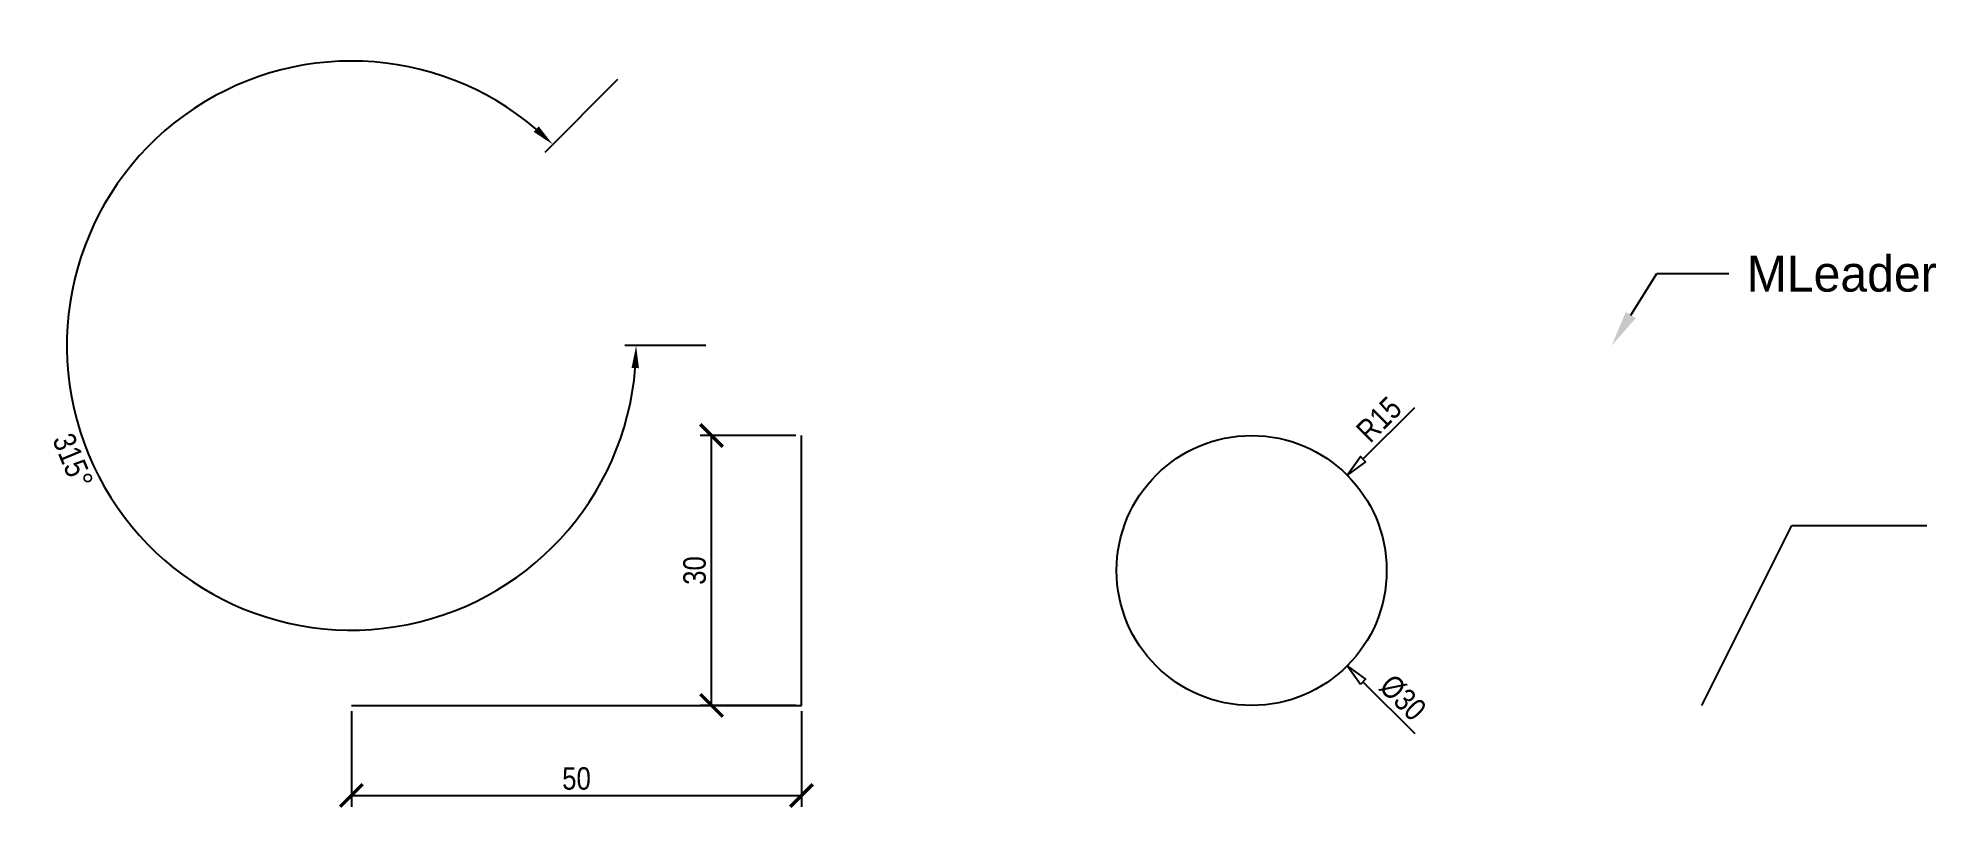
# Model space of a CAD drawing. Header units: millimetres. Extents: x -35 to 177, y -11 to 74.
import ezdxf
from ezdxf import colors
from ezdxf.entities.mleader import LeaderData, LeaderLine
from ezdxf.math import Vec2, Vec3

# ---------------------------------------------------------------- set-up
doc = ezdxf.new("R2010")
doc.units = ezdxf.units.MM
doc.layers.add('DIMS', color=2, linetype='Continuous')
doc.styles.add('OpenSansCondensed-Light', font='OpenSansCondensed-Light.ttf')
doc.dimstyles.new('EZ_CURVED', dxfattribs={"dimtxt": 0.25, "dimasz": 0.25, "dimexe": 0.375, "dimexo": 0.125, "dimgap": 0.1, "dimtad": 1, "dimlfac": 100, "dimzin": 12, "dimdsep": 46, "dimtxsty": 'OpenSansCondensed-Light', "dimcen": 2.5, "dimazin": 2, "dimtfac": 0.5, "dimtmove": 2, "dimatfit": 3, "dimarcsym": 2})
doc.dimstyles.new('EZ_RADIUS', dxfattribs={"dimtxt": 0.25, "dimasz": 0.25, "dimexe": 0.375, "dimexo": 0.125, "dimgap": 0.1, "dimtad": 1, "dimlfac": 100, "dimzin": 12, "dimdsep": 46, "dimtxsty": 'OpenSansCondensed-Light', "dimblk": 'CLOSEDBLANK', "dimcen": 0, "dimazin": 3, "dimtfac": 0.5, "dimtofl": 0, "dimtmove": 1, "dimatfit": 3})
doc.dimstyles.new('EZDXF', dxfattribs={"dimtxt": 0.25, "dimasz": 0.175, "dimexe": 0.375, "dimexo": 0.125, "dimgap": 0.1, "dimtad": 1, "dimlfac": 100, "dimzin": 12, "dimdsep": 46, "dimtxsty": 'OpenSansCondensed-Light', "dimblk": 'ARCHTICK', "dimcen": 2.5, "dimazin": 3, "dimtfac": 0.5, "dimtmove": 2, "dimatfit": 3})

# ---------------------------------------------------------------- blocks, each defined once
blk = doc.blocks.new('_ARCHTICK')
at = {"color": 0, "linetype": 'BYBLOCK', "const_width": 0.15}
blk.add_lwpolyline([(-0.5, -0.5), (0.5, 0.5)], dxfattribs=at)
blk = doc.blocks.new('_CLOSEDBLANK')
at = {"color": 0, "linetype": 'BYBLOCK'}
blk.add_lwpolyline([(-1, 0.164), (0, 0), (-1, -0.164)], close=True, dxfattribs=at)
blk = doc.blocks.new('*D3')
blk.add_line((112.37, 27.37), (118.12, 33.12))
at = {"layer": 'Defpoints'}
for p in [(110.61, 25.61), (100, 15)]:
    blk.add_point(p, dxfattribs=at)
at = {"xscale": 2.5, "yscale": 2.5, "rotation": 225}
blk.add_blockref('_CLOSEDBLANK', (110.61, 25.61), dxfattribs=at)
at = {"insert": (114.14, 31.79), "char_height": 2.5, "attachment_point": 5, "rotation": 45, "style": 'OpenSansCondensed-Light'}
blk.add_mtext('R15', dxfattribs=at)
blk = doc.blocks.new('*D4')
blk.add_line((112.37, 2.63), (118.12, -3.12))
at = {"layer": 'Defpoints'}
for p in [(100, 15), (110.61, 4.39)]:
    blk.add_point(p, dxfattribs=at)
at = {"xscale": 2.5, "yscale": 2.5, "rotation": 135}
blk.add_blockref('_CLOSEDBLANK', (110.61, 4.39), dxfattribs=at)
at = {"insert": (116.79, 0.86), "char_height": 2.5, "attachment_point": 5, "rotation": 315, "style": 'OpenSansCondensed-Light'}
blk.add_mtext('%%c30', dxfattribs=at)

msp = doc.modelspace()

# ---------------------------------------------------------------- linework, layer by layer
for p, q in [((50, 0), (50, 30)), ((0, 0), (50, 0))]:
    msp.add_line(p, q)
msp.add_circle((100, 15), 15)

# ---------------------------------------------------------------- dimensions: what is measured, and where the dimension line sits
msp.add_angular_dim_2l(base=(30, 50), line1=((0, 40), (40, 40)), line2=((0, 40), (30, 70)), dimstyle='EZ_CURVED', override={"dimtxt": 2.5, "dimasz": 2.5, "dimexe": 1.25, "dimexo": 0.625, "dimgap": 0.625, "dimlfac": 1, "dimtsz": 0}).render()
dim = msp.add_radius_dim(center=(100, 15), mpoint=(110.607, 25.607), dimstyle='EZ_RADIUS', override={"dimtxt": 2.5, "dimasz": 2.5, "dimexe": 1.25, "dimexo": 0.625, "dimgap": 0.625, "dimlfac": 1, "dimtsz": 0})
dim.commit()
dim.dimension.update_dxf_attribs({"geometry": '*D3', "text_midpoint": (114.142, 31.794)})
dim = msp.add_diameter_dim_2p(p1=(89.393, 25.607), p2=(110.607, 4.393), dimstyle='EZ_RADIUS', override={"dimtxt": 2.5, "dimasz": 2.5, "dimexe": 1.25, "dimexo": 0.625, "dimgap": 0.625, "dimlfac": 1, "dimtsz": 0})
dim.commit()
dim.dimension.update_dxf_attribs({"geometry": '*D4', "text_midpoint": (116.794, 0.858)})
at = {"layer": 'DIMS'}
msp.add_linear_dim(base=(40, 0), p1=(50, 0), p2=(50, 30), angle=90, dimstyle='EZDXF', override={"dimtxt": 2.5, "dimasz": 2.5, "dimexe": 1.25, "dimexo": 0.625, "dimgap": 0.625, "dimlfac": 1, "dimtsz": 0}, dxfattribs=at).render()
msp.add_linear_dim(base=(0, -10), p1=(0, 0), p2=(50, 0), dimstyle='EZDXF', override={"dimtxt": 2.5, "dimasz": 2.5, "dimexe": 1.25, "dimexo": 0.625, "dimgap": 0.625, "dimlfac": 1, "dimtsz": 0}, dxfattribs=at).render()

# ---------------------------------------------------------------- leaders
msp.add_leader([(150, 0), (160, 20), (175, 20)], dimstyle='EZDXF')
ml = msp.add_multileader_mtext('Standard')
ml.set_content('MLeader')
ml.set_leader_properties(linetype='ByLayer')
ml.build(insert=Vec2(0, 0))
ctx = ml.context
ctx.base_point = Vec3(153, 48)
notes = []
notes.append((ctx, [(0, (1, 1, 0), (145, 48), (1, 0), 8, [(0, [(140, 40)], 0, [])])]))
ctx.mtext.insert = Vec3(155, 50)
for ctx, leaders in notes:
    for number, flags, end, landing, length, lines in leaders:
        leader = LeaderData()
        leader.index, (leader.has_last_leader_line, leader.has_dogleg_vector, leader.attachment_direction) = number, flags
        leader.last_leader_point, leader.dogleg_vector, leader.dogleg_length = Vec3(end), Vec3(landing), length
        for number, points, colour, breaks in lines:
            line = LeaderLine()
            line.index, line.vertices, line.color, line.breaks = number, Vec3.list(points), colors.encode_raw_color(colour), breaks
            leader.lines.append(line)
        ctx.leaders.append(leader)

doc.saveas('drawing.dxf')
